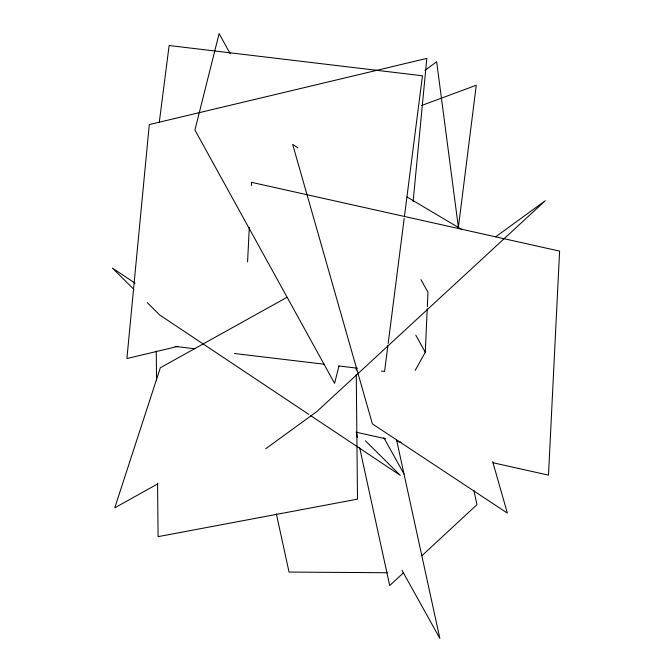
<?xml version="1.0" encoding="UTF-8"?>
<svg xmlns="http://www.w3.org/2000/svg" width="672" height="672" viewBox="0 0 672 672"><rect width="100%" height="100%" fill="white"/><g stroke="black" fill="none" stroke-linecap="round" stroke-linejoin="round"><path stroke-width="1.01" d="M415.187 370.482L425.275 352.254L427.232 308.818M427.325 306.743L427.972 292.27L420.983 279.695M247.582 261.895L249.295 227.346M251.37 185.472L251.53 182.33L559.6 251.11L548.486 475.138L493.214 462.798M413.12 201.508L426.812 58.405L149.293 124.58L126.899 358.554L177.912 346.391M458.321 227.926L476.263 85.243L421.302 105.605M159.264 122.556L169.134 45.52L422.453 75.776L404.452 216.317M387.92 345.416L384.586 371.44L381.452 371.062M388.181 343.333L404.183 218.4M338.923 366.106L334.589 383.359L194.922 130.032L219.122 33.6L230.252 53.794M403.486 572.779L389.71 585.556L359.646 447.695M421.856 555.744L476.977 504.638L473.852 490.3M424.872 70.476L436.657 61.732L458.556 228.64M495.701 236.813L545.236 200.76L316.915 411.491L265.692 448.762M286.927 297.352L160.339 367.744L114.769 507.788L157.886 483.815M387.324 572.737L289.044 572.065L276.343 513.828M175.048 346.408L194.855 348.776M234.469 353.506L324.122 364.216M338.713 365.963L357.479 368.206M356.068 432.18L385.745 438.808M397.009 441.319L401.1 442.235M406.997 196.955L461.966 229.589M297.881 147.823L292.656 144.371L372.406 423.881L507.352 513.097L492.668 461.639M135.047 283.172L112.4 268.069L133.879 289.372M308.809 414.372L159.818 315.076L147.218 302.593M310.548 415.54L400.294 475.348L365.467 440.832M415.8 335.202L425.275 352.254M383.804 437.657L404.006 473.995M401.974 570.268L439.849 638.4L396.497 439.564M356.53 433.398L357.42 437.489M356.194 368.147L356.219 370.247M356.261 374.438L357.496 499.145L158.088 536.659L157.559 483.21M156.257 351.17L156.542 380.512"/></g></svg>
